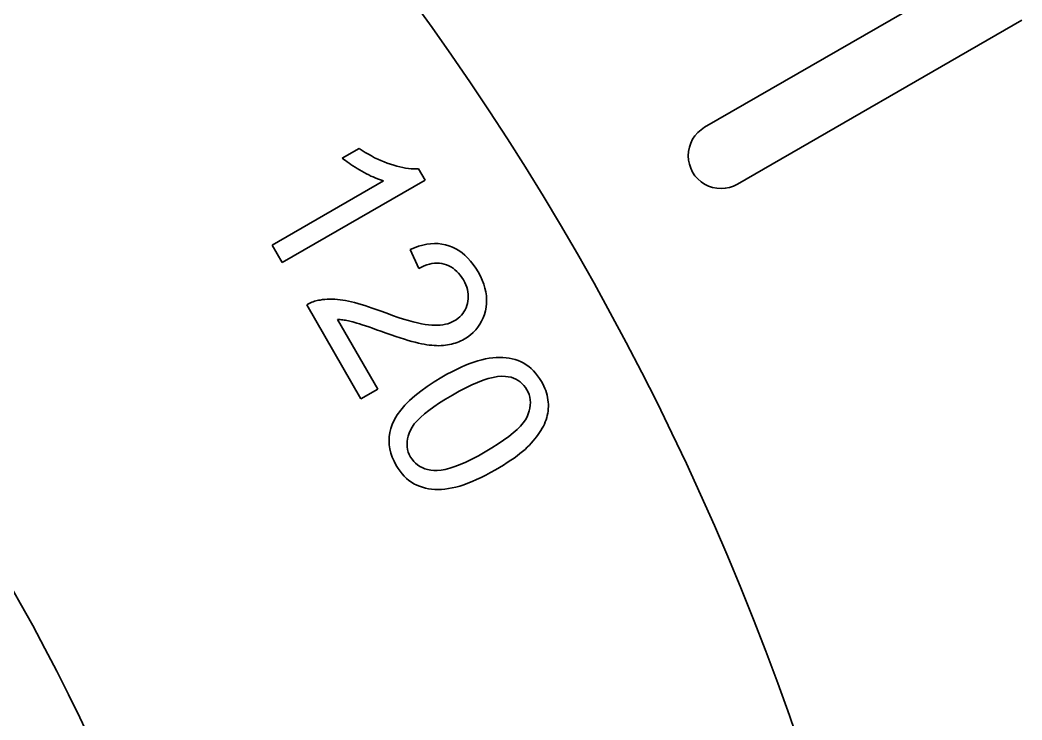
# Model space of a CAD drawing. Extents: x 0 to 297, y 0 to 210.
# Drawn here: x 251.29 to 266.54, y 112.55 to 123.22 of the extents above; entities that cross this region are included whole.
import ezdxf

# ---------------------------------------------------------------- set-up
doc = ezdxf.new("R2010")
doc.units = 0

msp = doc.modelspace()

# ---------------------------------------------------------------- linework, layer by layer
at = {"color": 7, "lineweight": 35, "ltscale": 0.125}
for p, q in [((266.039, 124.084), (261.708, 121.584)), ((262.208, 120.717), (266.539, 123.217))]:
    msp.add_line(p, q, dxfattribs=at)
at = {"color": 7, "lineweight": 35, "ltscale": 0.007418}
msp.add_line((256.19, 121.114), (256.447, 121.262), dxfattribs=at)
at = {"color": 7, "lineweight": 35, "ltscale": 0.001414}
msp.add_line((256.447, 121.262), (256.494, 121.231), dxfattribs=at)
at = {"color": 7, "lineweight": 35, "ltscale": 0.000777002}
msp.add_line((256.214, 121.094), (256.19, 121.114), dxfattribs=at)
at = {"color": 7, "lineweight": 35, "ltscale": 0.001396}
msp.add_line((256.494, 121.231), (256.541, 121.201), dxfattribs=at)
at = {"color": 7, "lineweight": 35, "ltscale": 0.00138}
msp.add_line((256.541, 121.201), (256.588, 121.172), dxfattribs=at)
at = {"color": 7, "lineweight": 35, "ltscale": 0.001364}
msp.add_line((256.588, 121.172), (256.636, 121.146), dxfattribs=at)
at = {"color": 7, "lineweight": 35, "ltscale": 0.00135}
for p, q in [((256.636, 121.146), (256.683, 121.12)), ((258.313, 118.629), (258.287, 118.582)), ((257.04, 116.387), (257.012, 116.433))]:
    msp.add_line(p, q, dxfattribs=at)
at = {"color": 7, "lineweight": 35, "ltscale": 0.001337}
msp.add_line((256.683, 121.12), (256.731, 121.097), dxfattribs=at)
at = {"color": 7, "lineweight": 35, "ltscale": 0.000803775}
msp.add_line((256.239, 121.075), (256.214, 121.094), dxfattribs=at)
at = {"color": 7, "lineweight": 35, "ltscale": 0.000830432}
msp.add_line((256.266, 121.055), (256.239, 121.075), dxfattribs=at)
at = {"color": 7, "lineweight": 35, "ltscale": 0.000857921}
msp.add_line((256.294, 121.035), (256.266, 121.055), dxfattribs=at)
at = {"color": 7, "lineweight": 35, "ltscale": 0.000885708}
msp.add_line((256.323, 121.015), (256.294, 121.035), dxfattribs=at)
at = {"color": 7, "lineweight": 35, "ltscale": 0.000913812}
msp.add_line((256.354, 120.995), (256.323, 121.015), dxfattribs=at)
at = {"color": 7, "lineweight": 35, "ltscale": 0.000942161}
msp.add_line((256.386, 120.975), (256.354, 120.995), dxfattribs=at)
at = {"color": 7, "lineweight": 35, "ltscale": 0.000971098}
msp.add_line((256.419, 120.954), (256.386, 120.975), dxfattribs=at)
at = {"color": 7, "lineweight": 35, "ltscale": 0.001325}
msp.add_line((256.731, 121.097), (256.78, 121.075), dxfattribs=at)
at = {"color": 7, "lineweight": 35, "ltscale": 0.001314}
for p, q in [((256.78, 121.075), (256.828, 121.055)), ((257.254, 117.016), (257.229, 116.969))]:
    msp.add_line(p, q, dxfattribs=at)
at = {"color": 7, "lineweight": 35, "ltscale": 0.001304}
for p, q in [((256.828, 121.055), (256.877, 121.036)), ((258.936, 116.645), (258.896, 116.612))]:
    msp.add_line(p, q, dxfattribs=at)
at = {"color": 7, "lineweight": 35, "ltscale": 0.001297}
msp.add_line((256.877, 121.036), (256.926, 121.019), dxfattribs=at)
at = {"color": 7, "lineweight": 35, "ltscale": 0.001269}
msp.add_line((256.926, 121.019), (256.974, 121.004), dxfattribs=at)
at = {"color": 7, "lineweight": 35, "ltscale": 0.001225}
for p, q in [((256.974, 121.004), (257.021, 120.991)), ((256.331, 118.925), (256.378, 118.913))]:
    msp.add_line(p, q, dxfattribs=at)
at = {"color": 7, "lineweight": 35, "ltscale": 0.001182}
msp.add_line((257.021, 120.991), (257.067, 120.979), dxfattribs=at)
at = {"color": 7, "lineweight": 35, "ltscale": 0.00114}
msp.add_line((257.067, 120.979), (257.112, 120.969), dxfattribs=at)
at = {"color": 7, "lineweight": 35, "ltscale": 0.001099}
msp.add_line((257.112, 120.969), (257.155, 120.962), dxfattribs=at)
at = {"color": 7, "lineweight": 35, "ltscale": 0.001059}
msp.add_line((257.155, 120.962), (257.197, 120.956), dxfattribs=at)
at = {"color": 7, "lineweight": 35, "ltscale": 0.001}
msp.add_line((256.453, 120.934), (256.419, 120.954), dxfattribs=at)
at = {"color": 7, "lineweight": 35, "ltscale": 0.001028}
msp.add_line((256.489, 120.913), (256.453, 120.934), dxfattribs=at)
at = {"color": 7, "lineweight": 35, "ltscale": 0.001029}
msp.add_line((256.525, 120.893), (256.489, 120.913), dxfattribs=at)
at = {"color": 7, "lineweight": 35, "ltscale": 0.000998598}
msp.add_line((256.56, 120.875), (256.525, 120.893), dxfattribs=at)
at = {"color": 7, "lineweight": 35, "ltscale": 0.000970643}
msp.add_line((256.595, 120.857), (256.56, 120.875), dxfattribs=at)
at = {"color": 7, "lineweight": 35, "ltscale": 0.000940926}
msp.add_line((256.628, 120.841), (256.595, 120.857), dxfattribs=at)
at = {"color": 7, "lineweight": 35, "ltscale": 0.0009129}
msp.add_line((256.662, 120.826), (256.628, 120.841), dxfattribs=at)
at = {"color": 7, "lineweight": 35, "ltscale": 0.000884782}
msp.add_line((256.694, 120.811), (256.662, 120.826), dxfattribs=at)
at = {"color": 7, "lineweight": 35, "ltscale": 0.000857769}
msp.add_line((256.726, 120.799), (256.694, 120.811), dxfattribs=at)
at = {"color": 7, "lineweight": 35, "ltscale": 0.001022}
for p, q in [((257.197, 120.956), (257.238, 120.951)), ((259.055, 117.39), (259.053, 117.43))]:
    msp.add_line(p, q, dxfattribs=at)
at = {"color": 7, "lineweight": 35, "ltscale": 0.000984331}
msp.add_line((257.238, 120.951), (257.277, 120.949), dxfattribs=at)
at = {"color": 7, "lineweight": 35, "ltscale": 0.000950689}
msp.add_line((257.277, 120.949), (257.315, 120.949), dxfattribs=at)
at = {"color": 7, "lineweight": 35, "ltscale": 0.000919242}
msp.add_line((257.315, 120.949), (257.352, 120.95), dxfattribs=at)
at = {"color": 7, "lineweight": 35, "ltscale": 0.004945}
msp.add_line((257.352, 120.95), (257.451, 120.779), dxfattribs=at)
at = {"color": 7, "lineweight": 35, "ltscale": 0.0489}
msp.add_line((255.123, 119.789), (256.817, 120.767), dxfattribs=at)
at = {"color": 7, "lineweight": 35, "ltscale": 0.062756}
msp.add_line((257.451, 120.779), (255.277, 119.524), dxfattribs=at)
at = {"color": 7, "lineweight": 35, "ltscale": 0.000830134}
msp.add_line((256.757, 120.787), (256.726, 120.799), dxfattribs=at)
at = {"color": 7, "lineweight": 35, "ltscale": 0.000803973}
msp.add_line((256.787, 120.777), (256.757, 120.787), dxfattribs=at)
at = {"color": 7, "lineweight": 35, "ltscale": 0.000778732}
msp.add_line((256.817, 120.767), (256.787, 120.777), dxfattribs=at)
at = {"color": 7, "lineweight": 35, "ltscale": 0.007674}
msp.add_line((255.277, 119.524), (255.123, 119.789), dxfattribs=at)
at = {"color": 7, "lineweight": 35, "ltscale": 0.001736}
msp.add_line((257.227, 119.72), (257.291, 119.747), dxfattribs=at)
at = {"color": 7, "lineweight": 35, "ltscale": 0.001665}
for p, q in [((257.291, 119.747), (257.353, 119.77)), ((256.708, 118.808), (256.77, 118.785))]:
    msp.add_line(p, q, dxfattribs=at)
at = {"color": 7, "lineweight": 35, "ltscale": 0.001602}
for p, q in [((257.353, 119.77), (257.415, 119.788)), ((256.93, 116.621), (256.915, 116.683))]:
    msp.add_line(p, q, dxfattribs=at)
at = {"color": 7, "lineweight": 35, "ltscale": 0.001546}
msp.add_line((257.415, 119.788), (257.476, 119.801), dxfattribs=at)
at = {"color": 7, "lineweight": 35, "ltscale": 0.001497}
msp.add_line((257.476, 119.801), (257.535, 119.809), dxfattribs=at)
at = {"color": 7, "lineweight": 35, "ltscale": 0.001459}
for p, q in [((257.535, 119.809), (257.593, 119.812)), ((257.921, 116.101), (257.864, 116.088))]:
    msp.add_line(p, q, dxfattribs=at)
at = {"color": 7, "lineweight": 35, "ltscale": 0.001428}
msp.add_line((257.593, 119.812), (257.65, 119.811), dxfattribs=at)
at = {"color": 7, "lineweight": 35, "ltscale": 0.001408}
msp.add_line((257.65, 119.811), (257.706, 119.805), dxfattribs=at)
at = {"color": 7, "lineweight": 35, "ltscale": 0.001399}
msp.add_line((257.706, 119.805), (257.761, 119.794), dxfattribs=at)
at = {"color": 7, "lineweight": 35, "ltscale": 0.0014}
msp.add_line((257.761, 119.794), (257.815, 119.778), dxfattribs=at)
at = {"color": 7, "lineweight": 35, "ltscale": 0.001403}
for p, q in [((257.815, 119.778), (257.867, 119.758)), ((257.864, 116.088), (257.808, 116.078))]:
    msp.add_line(p, q, dxfattribs=at)
at = {"color": 7, "lineweight": 35, "ltscale": 0.001406}
msp.add_line((257.867, 119.758), (257.918, 119.733), dxfattribs=at)
at = {"color": 7, "lineweight": 35, "ltscale": 0.007929}
msp.add_line((257.357, 119.431), (257.227, 119.72), dxfattribs=at)
at = {"color": 7, "lineweight": 35, "ltscale": 0.00142}
msp.add_line((257.918, 119.733), (257.967, 119.704), dxfattribs=at)
at = {"color": 7, "lineweight": 35, "ltscale": 0.001442}
for p, q in [((257.967, 119.704), (258.014, 119.671)), ((258.382, 118.842), (258.371, 118.786))]:
    msp.add_line(p, q, dxfattribs=at)
at = {"color": 7, "lineweight": 35, "ltscale": 0.001474}
for p, q in [((258.014, 119.671), (258.059, 119.633)), ((256.533, 118.868), (256.59, 118.85))]:
    msp.add_line(p, q, dxfattribs=at)
at = {"color": 7, "lineweight": 35, "ltscale": 0.001514}
msp.add_line((258.059, 119.633), (258.102, 119.591), dxfattribs=at)
at = {"color": 7, "lineweight": 35, "ltscale": 0.001563}
msp.add_line((258.102, 119.591), (258.144, 119.544), dxfattribs=at)
at = {"color": 7, "lineweight": 35, "ltscale": 0.001152}
msp.add_line((257.397, 119.452), (257.357, 119.431), dxfattribs=at)
at = {"color": 7, "lineweight": 35, "ltscale": 0.001105}
msp.add_line((257.438, 119.471), (257.397, 119.452), dxfattribs=at)
at = {"color": 7, "lineweight": 35, "ltscale": 0.001063}
for p, q in [((257.477, 119.486), (257.438, 119.471)), ((256.2, 118.951), (256.242, 118.944))]:
    msp.add_line(p, q, dxfattribs=at)
at = {"color": 7, "lineweight": 35, "ltscale": 0.001025}
msp.add_line((257.517, 119.497), (257.477, 119.486), dxfattribs=at)
at = {"color": 7, "lineweight": 35, "ltscale": 0.000994492}
msp.add_line((257.556, 119.506), (257.517, 119.497), dxfattribs=at)
at = {"color": 7, "lineweight": 35, "ltscale": 0.000968148}
msp.add_line((257.594, 119.511), (257.556, 119.506), dxfattribs=at)
at = {"color": 7, "lineweight": 35, "ltscale": 0.000950191}
msp.add_line((257.632, 119.513), (257.594, 119.511), dxfattribs=at)
at = {"color": 7, "lineweight": 35, "ltscale": 0.00093765}
msp.add_line((257.669, 119.511), (257.632, 119.513), dxfattribs=at)
at = {"color": 7, "lineweight": 35, "ltscale": 0.000933116}
msp.add_line((257.706, 119.506), (257.669, 119.511), dxfattribs=at)
at = {"color": 7, "lineweight": 35, "ltscale": 0.000936841}
msp.add_line((257.743, 119.498), (257.706, 119.506), dxfattribs=at)
at = {"color": 7, "lineweight": 35, "ltscale": 0.000933168}
msp.add_line((257.779, 119.487), (257.743, 119.498), dxfattribs=at)
at = {"color": 7, "lineweight": 35, "ltscale": 0.000925167}
msp.add_line((257.813, 119.473), (257.779, 119.487), dxfattribs=at)
at = {"color": 7, "lineweight": 35, "ltscale": 0.000922074}
msp.add_line((257.846, 119.456), (257.813, 119.473), dxfattribs=at)
at = {"color": 7, "lineweight": 35, "ltscale": 0.000926913}
msp.add_line((257.877, 119.436), (257.846, 119.456), dxfattribs=at)
at = {"color": 7, "lineweight": 35, "ltscale": 0.000938687}
msp.add_line((257.907, 119.414), (257.877, 119.436), dxfattribs=at)
at = {"color": 7, "lineweight": 35, "ltscale": 0.001617}
msp.add_line((258.144, 119.544), (258.184, 119.493), dxfattribs=at)
at = {"color": 7, "lineweight": 35, "ltscale": 0.001679}
msp.add_line((258.184, 119.493), (258.223, 119.438), dxfattribs=at)
at = {"color": 7, "lineweight": 35, "ltscale": 0.001747}
msp.add_line((258.223, 119.438), (258.259, 119.379), dxfattribs=at)
at = {"color": 7, "lineweight": 35, "ltscale": 0.000957098}
msp.add_line((257.936, 119.388), (257.907, 119.414), dxfattribs=at)
at = {"color": 7, "lineweight": 35, "ltscale": 0.000981563}
msp.add_line((257.963, 119.36), (257.936, 119.388), dxfattribs=at)
at = {"color": 7, "lineweight": 35, "ltscale": 0.001011}
msp.add_line((257.988, 119.329), (257.963, 119.36), dxfattribs=at)
at = {"color": 7, "lineweight": 35, "ltscale": 0.001046}
msp.add_line((258.013, 119.294), (257.988, 119.329), dxfattribs=at)
at = {"color": 7, "lineweight": 35, "ltscale": 0.001087}
msp.add_line((258.036, 119.257), (258.013, 119.294), dxfattribs=at)
at = {"color": 7, "lineweight": 35, "ltscale": 0.001762}
msp.add_line((258.259, 119.379), (258.293, 119.317), dxfattribs=at)
at = {"color": 7, "lineweight": 35, "ltscale": 0.001693}
msp.add_line((258.293, 119.317), (258.321, 119.255), dxfattribs=at)
at = {"color": 7, "lineweight": 35, "ltscale": 0.00103}
for p, q in [((258.055, 119.221), (258.036, 119.257)), ((258.76, 117.774), (258.719, 117.783))]:
    msp.add_line(p, q, dxfattribs=at)
at = {"color": 7, "lineweight": 35, "ltscale": 0.000993152}
msp.add_line((258.072, 119.185), (258.055, 119.221), dxfattribs=at)
at = {"color": 7, "lineweight": 35, "ltscale": 0.000962516}
msp.add_line((258.085, 119.149), (258.072, 119.185), dxfattribs=at)
at = {"color": 7, "lineweight": 35, "ltscale": 0.000936375}
msp.add_line((258.096, 119.113), (258.085, 119.149), dxfattribs=at)
at = {"color": 7, "lineweight": 35, "ltscale": 0.00163}
msp.add_line((258.321, 119.255), (258.345, 119.194), dxfattribs=at)
at = {"color": 7, "lineweight": 35, "ltscale": 0.001576}
msp.add_line((258.345, 119.194), (258.363, 119.134), dxfattribs=at)
at = {"color": 7, "lineweight": 35, "ltscale": 0.001529}
msp.add_line((258.363, 119.134), (258.377, 119.075), dxfattribs=at)
at = {"color": 7, "lineweight": 35, "ltscale": 0.000915214}
msp.add_line((258.103, 119.077), (258.096, 119.113), dxfattribs=at)
at = {"color": 7, "lineweight": 35, "ltscale": 0.000899204}
msp.add_line((258.108, 119.042), (258.103, 119.077), dxfattribs=at)
at = {"color": 7, "lineweight": 35, "ltscale": 0.000889279}
msp.add_line((258.11, 119.006), (258.108, 119.042), dxfattribs=at)
at = {"color": 7, "lineweight": 35, "ltscale": 0.000886325}
msp.add_line((258.109, 118.971), (258.11, 119.006), dxfattribs=at)
at = {"color": 7, "lineweight": 35, "ltscale": 0.001491}
msp.add_line((258.377, 119.075), (258.386, 119.016), dxfattribs=at)
at = {"color": 7, "lineweight": 35, "ltscale": 0.001463}
for p, q in [((258.386, 119.016), (258.389, 118.957)), ((257.288, 117.063), (257.254, 117.016))]:
    msp.add_line(p, q, dxfattribs=at)
at = {"color": 7, "lineweight": 35, "ltscale": 0.000552162}
msp.add_line((255.65, 118.877), (255.669, 118.888), dxfattribs=at)
at = {"color": 7, "lineweight": 35, "ltscale": 0.041311}
msp.add_line((256.476, 117.446), (255.65, 118.877), dxfattribs=at)
at = {"color": 7, "lineweight": 35, "ltscale": 0.000548068}
msp.add_line((255.669, 118.888), (255.689, 118.898), dxfattribs=at)
at = {"color": 7, "lineweight": 35, "ltscale": 0.000544388}
msp.add_line((255.689, 118.898), (255.708, 118.908), dxfattribs=at)
at = {"color": 7, "lineweight": 35, "ltscale": 0.000542603}
msp.add_line((255.708, 118.908), (255.728, 118.917), dxfattribs=at)
at = {"color": 7, "lineweight": 35, "ltscale": 0.00054056}
msp.add_line((255.728, 118.917), (255.748, 118.925), dxfattribs=at)
at = {"color": 7, "lineweight": 35, "ltscale": 0.000540602}
msp.add_line((255.748, 118.925), (255.768, 118.932), dxfattribs=at)
at = {"color": 7, "lineweight": 35, "ltscale": 0.000540226}
msp.add_line((255.768, 118.932), (255.789, 118.938), dxfattribs=at)
at = {"color": 7, "lineweight": 35, "ltscale": 0.000541559}
msp.add_line((255.789, 118.938), (255.81, 118.944), dxfattribs=at)
at = {"color": 7, "lineweight": 35, "ltscale": 0.000543353}
msp.add_line((255.81, 118.944), (255.831, 118.948), dxfattribs=at)
at = {"color": 7, "lineweight": 35, "ltscale": 0.00054602}
msp.add_line((255.831, 118.948), (255.853, 118.952), dxfattribs=at)
at = {"color": 7, "lineweight": 35, "ltscale": 0.000907168}
msp.add_line((255.853, 118.952), (255.889, 118.958), dxfattribs=at)
at = {"color": 7, "lineweight": 35, "ltscale": 0.000918824}
msp.add_line((255.889, 118.958), (255.925, 118.961), dxfattribs=at)
at = {"color": 7, "lineweight": 35, "ltscale": 0.000932557}
msp.add_line((255.925, 118.961), (255.962, 118.964), dxfattribs=at)
at = {"color": 7, "lineweight": 35, "ltscale": 0.000948044}
msp.add_line((255.962, 118.964), (256, 118.965), dxfattribs=at)
at = {"color": 7, "lineweight": 35, "ltscale": 0.00096437}
msp.add_line((256, 118.965), (256.039, 118.965), dxfattribs=at)
at = {"color": 7, "lineweight": 35, "ltscale": 0.000981911}
msp.add_line((256.039, 118.965), (256.078, 118.963), dxfattribs=at)
at = {"color": 7, "lineweight": 35, "ltscale": 0.000999792}
msp.add_line((256.078, 118.963), (256.118, 118.961), dxfattribs=at)
at = {"color": 7, "lineweight": 35, "ltscale": 0.00102}
msp.add_line((256.118, 118.961), (256.159, 118.956), dxfattribs=at)
at = {"color": 7, "lineweight": 35, "ltscale": 0.00104}
msp.add_line((256.159, 118.956), (256.2, 118.951), dxfattribs=at)
at = {"color": 7, "lineweight": 35, "ltscale": 0.001103}
msp.add_line((256.242, 118.944), (256.285, 118.935), dxfattribs=at)
at = {"color": 7, "lineweight": 35, "ltscale": 0.001164}
for p, q in [((256.285, 118.935), (256.331, 118.925)), ((258.825, 118.044), (258.869, 118.029)), ((258.992, 117.965), (259.03, 117.938))]:
    msp.add_line(p, q, dxfattribs=at)
at = {"color": 7, "lineweight": 35, "ltscale": 0.001287}
msp.add_line((256.378, 118.913), (256.428, 118.9), dxfattribs=at)
at = {"color": 7, "lineweight": 35, "ltscale": 0.001348}
msp.add_line((256.428, 118.9), (256.48, 118.885), dxfattribs=at)
at = {"color": 7, "lineweight": 35, "ltscale": 0.001411}
msp.add_line((256.48, 118.885), (256.533, 118.868), dxfattribs=at)
at = {"color": 7, "lineweight": 35, "ltscale": 0.001538}
msp.add_line((256.59, 118.85), (256.648, 118.83), dxfattribs=at)
at = {"color": 7, "lineweight": 35, "ltscale": 0.0016}
for p, q in [((256.648, 118.83), (256.708, 118.808)), ((258.04, 116.137), (257.979, 116.118))]:
    msp.add_line(p, q, dxfattribs=at)
at = {"color": 7, "lineweight": 35, "ltscale": 0.000852289}
msp.add_line((258.061, 118.802), (258.075, 118.833), dxfattribs=at)
at = {"color": 7, "lineweight": 35, "ltscale": 0.000869386}
msp.add_line((258.075, 118.833), (258.087, 118.866), dxfattribs=at)
at = {"color": 7, "lineweight": 35, "ltscale": 0.000891489}
msp.add_line((258.087, 118.866), (258.097, 118.9), dxfattribs=at)
at = {"color": 7, "lineweight": 35, "ltscale": 0.000897754}
msp.add_line((258.097, 118.9), (258.104, 118.935), dxfattribs=at)
at = {"color": 7, "lineweight": 35, "ltscale": 0.000889447}
msp.add_line((258.104, 118.935), (258.109, 118.971), dxfattribs=at)
at = {"color": 7, "lineweight": 35, "ltscale": 0.001438}
msp.add_line((258.388, 118.899), (258.382, 118.842), dxfattribs=at)
at = {"color": 7, "lineweight": 35, "ltscale": 0.001446}
msp.add_line((258.389, 118.957), (258.388, 118.899), dxfattribs=at)
at = {"color": 7, "lineweight": 35, "ltscale": 0.002562}
msp.add_line((256.77, 118.785), (256.867, 118.749), dxfattribs=at)
at = {"color": 7, "lineweight": 35, "ltscale": 0.002417}
for p, q in [((256.867, 118.749), (256.958, 118.717)), ((258.252, 117.697), (258.163, 117.659))]:
    msp.add_line(p, q, dxfattribs=at)
at = {"color": 7, "lineweight": 35, "ltscale": 0.00227}
msp.add_line((256.958, 118.717), (257.044, 118.688), dxfattribs=at)
at = {"color": 7, "lineweight": 35, "ltscale": 0.002126}
msp.add_line((257.044, 118.688), (257.125, 118.662), dxfattribs=at)
at = {"color": 7, "lineweight": 35, "ltscale": 0.000874779}
msp.add_line((257.926, 118.652), (257.954, 118.673), dxfattribs=at)
at = {"color": 7, "lineweight": 35, "ltscale": 0.00085717}
msp.add_line((257.954, 118.673), (257.98, 118.696), dxfattribs=at)
at = {"color": 7, "lineweight": 35, "ltscale": 0.000843269}
msp.add_line((257.98, 118.696), (258.004, 118.72), dxfattribs=at)
at = {"color": 7, "lineweight": 35, "ltscale": 0.00083751}
msp.add_line((258.004, 118.72), (258.025, 118.746), dxfattribs=at)
at = {"color": 7, "lineweight": 35, "ltscale": 0.000836085}
msp.add_line((258.025, 118.746), (258.044, 118.773), dxfattribs=at)
at = {"color": 7, "lineweight": 35, "ltscale": 0.000841317}
msp.add_line((258.044, 118.773), (258.061, 118.802), dxfattribs=at)
at = {"color": 7, "lineweight": 35, "ltscale": 0.001366}
msp.add_line((258.336, 118.678), (258.313, 118.629), dxfattribs=at)
at = {"color": 7, "lineweight": 35, "ltscale": 0.001392}
msp.add_line((258.356, 118.731), (258.336, 118.678), dxfattribs=at)
at = {"color": 7, "lineweight": 35, "ltscale": 0.001427}
msp.add_line((258.371, 118.786), (258.356, 118.731), dxfattribs=at)
at = {"color": 7, "lineweight": 35, "ltscale": 0.030652}
msp.add_line((256.119, 118.655), (256.732, 117.593), dxfattribs=at)
at = {"color": 7, "lineweight": 35, "ltscale": 0.000493199}
msp.add_line((256.139, 118.654), (256.119, 118.655), dxfattribs=at)
at = {"color": 7, "lineweight": 35, "ltscale": 0.000499918}
msp.add_line((256.159, 118.653), (256.139, 118.654), dxfattribs=at)
at = {"color": 7, "lineweight": 35, "ltscale": 0.000508358}
msp.add_line((256.179, 118.651), (256.159, 118.653), dxfattribs=at)
at = {"color": 7, "lineweight": 35, "ltscale": 0.000514891}
msp.add_line((256.199, 118.649), (256.179, 118.651), dxfattribs=at)
at = {"color": 7, "lineweight": 35, "ltscale": 0.000523101}
msp.add_line((256.22, 118.646), (256.199, 118.649), dxfattribs=at)
at = {"color": 7, "lineweight": 35, "ltscale": 0.000530696}
msp.add_line((256.241, 118.643), (256.22, 118.646), dxfattribs=at)
at = {"color": 7, "lineweight": 35, "ltscale": 0.000539496}
msp.add_line((256.262, 118.64), (256.241, 118.643), dxfattribs=at)
at = {"color": 7, "lineweight": 35, "ltscale": 0.000547609}
msp.add_line((256.284, 118.636), (256.262, 118.64), dxfattribs=at)
at = {"color": 7, "lineweight": 35, "ltscale": 0.000556827}
msp.add_line((256.306, 118.631), (256.284, 118.636), dxfattribs=at)
at = {"color": 7, "lineweight": 35, "ltscale": 0.000565915}
msp.add_line((256.328, 118.626), (256.306, 118.631), dxfattribs=at)
at = {"color": 7, "lineweight": 35, "ltscale": 0.000630357}
msp.add_line((256.352, 118.62), (256.328, 118.626), dxfattribs=at)
at = {"color": 7, "lineweight": 35, "ltscale": 0.000753919}
msp.add_line((256.381, 118.611), (256.352, 118.62), dxfattribs=at)
at = {"color": 7, "lineweight": 35, "ltscale": 0.000877411}
msp.add_line((256.415, 118.601), (256.381, 118.611), dxfattribs=at)
at = {"color": 7, "lineweight": 35, "ltscale": 0.000999775}
msp.add_line((256.453, 118.589), (256.415, 118.601), dxfattribs=at)
at = {"color": 7, "lineweight": 35, "ltscale": 0.001124}
msp.add_line((256.496, 118.575), (256.453, 118.589), dxfattribs=at)
at = {"color": 7, "lineweight": 35, "ltscale": 0.001247}
msp.add_line((256.543, 118.559), (256.496, 118.575), dxfattribs=at)
at = {"color": 7, "lineweight": 35, "ltscale": 0.00137}
msp.add_line((256.595, 118.541), (256.543, 118.559), dxfattribs=at)
at = {"color": 7, "lineweight": 35, "ltscale": 0.001494}
msp.add_line((256.651, 118.521), (256.595, 118.541), dxfattribs=at)
at = {"color": 7, "lineweight": 35, "ltscale": 0.001618}
msp.add_line((256.712, 118.5), (256.651, 118.521), dxfattribs=at)
at = {"color": 7, "lineweight": 35, "ltscale": 0.001983}
msp.add_line((257.125, 118.662), (257.201, 118.639), dxfattribs=at)
at = {"color": 7, "lineweight": 35, "ltscale": 0.001838}
msp.add_line((257.201, 118.639), (257.271, 118.619), dxfattribs=at)
at = {"color": 7, "lineweight": 35, "ltscale": 0.001697}
msp.add_line((257.271, 118.619), (257.337, 118.603), dxfattribs=at)
at = {"color": 7, "lineweight": 35, "ltscale": 0.001555}
msp.add_line((257.337, 118.603), (257.398, 118.59), dxfattribs=at)
at = {"color": 7, "lineweight": 35, "ltscale": 0.001416}
msp.add_line((257.398, 118.59), (257.454, 118.58), dxfattribs=at)
at = {"color": 7, "lineweight": 35, "ltscale": 0.001278}
msp.add_line((257.454, 118.58), (257.504, 118.573), dxfattribs=at)
at = {"color": 7, "lineweight": 35, "ltscale": 0.001186}
msp.add_line((257.504, 118.573), (257.552, 118.569), dxfattribs=at)
at = {"color": 7, "lineweight": 35, "ltscale": 0.001137}
msp.add_line((257.552, 118.569), (257.597, 118.567), dxfattribs=at)
at = {"color": 7, "lineweight": 35, "ltscale": 0.001092}
for p, q in [((257.597, 118.567), (257.641, 118.567)), ((259.069, 116.773), (259.039, 116.741))]:
    msp.add_line(p, q, dxfattribs=at)
at = {"color": 7, "lineweight": 35, "ltscale": 0.001047}
msp.add_line((257.641, 118.567), (257.683, 118.57), dxfattribs=at)
at = {"color": 7, "lineweight": 35, "ltscale": 0.001009}
msp.add_line((257.683, 118.57), (257.723, 118.575), dxfattribs=at)
at = {"color": 7, "lineweight": 35, "ltscale": 0.000972666}
msp.add_line((257.723, 118.575), (257.761, 118.582), dxfattribs=at)
at = {"color": 7, "lineweight": 35, "ltscale": 0.000941248}
msp.add_line((257.761, 118.582), (257.797, 118.591), dxfattribs=at)
at = {"color": 7, "lineweight": 35, "ltscale": 0.000914153}
msp.add_line((257.797, 118.591), (257.832, 118.603), dxfattribs=at)
at = {"color": 7, "lineweight": 35, "ltscale": 0.00089227}
msp.add_line((257.832, 118.603), (257.865, 118.617), dxfattribs=at)
at = {"color": 7, "lineweight": 35, "ltscale": 0.000875923}
msp.add_line((257.865, 118.617), (257.896, 118.633), dxfattribs=at)
at = {"color": 7, "lineweight": 35, "ltscale": 0.000898059}
msp.add_line((257.896, 118.633), (257.926, 118.652), dxfattribs=at)
at = {"color": 7, "lineweight": 35, "ltscale": 0.001346}
msp.add_line((258.256, 118.538), (258.222, 118.496), dxfattribs=at)
at = {"color": 7, "lineweight": 35, "ltscale": 0.001342}
for p, q in [((258.287, 118.582), (258.256, 118.538)), ((257.303, 118.308), (257.251, 118.321)), ((259.194, 117.756), (259.223, 117.71))]:
    msp.add_line(p, q, dxfattribs=at)
at = {"color": 7, "lineweight": 35, "ltscale": 0.001742}
msp.add_line((256.777, 118.476), (256.712, 118.5), dxfattribs=at)
at = {"color": 7, "lineweight": 35, "ltscale": 0.002111}
msp.add_line((256.857, 118.448), (256.777, 118.476), dxfattribs=at)
at = {"color": 7, "lineweight": 35, "ltscale": 0.002001}
msp.add_line((256.933, 118.422), (256.857, 118.448), dxfattribs=at)
at = {"color": 7, "lineweight": 35, "ltscale": 0.00189}
msp.add_line((257.004, 118.397), (256.933, 118.422), dxfattribs=at)
at = {"color": 7, "lineweight": 35, "ltscale": 0.00178}
msp.add_line((257.072, 118.375), (257.004, 118.397), dxfattribs=at)
at = {"color": 7, "lineweight": 35, "ltscale": 0.001671}
msp.add_line((257.136, 118.355), (257.072, 118.375), dxfattribs=at)
at = {"color": 7, "lineweight": 35, "ltscale": 0.001452}
msp.add_line((258.097, 118.388), (258.048, 118.357), dxfattribs=at)
at = {"color": 7, "lineweight": 35, "ltscale": 0.001413}
msp.add_line((258.142, 118.421), (258.097, 118.388), dxfattribs=at)
at = {"color": 7, "lineweight": 35, "ltscale": 0.001381}
msp.add_line((258.184, 118.457), (258.142, 118.421), dxfattribs=at)
at = {"color": 7, "lineweight": 35, "ltscale": 0.001358}
msp.add_line((258.222, 118.496), (258.184, 118.457), dxfattribs=at)
at = {"color": 7, "lineweight": 35, "ltscale": 0.001561}
msp.add_line((257.196, 118.337), (257.136, 118.355), dxfattribs=at)
at = {"color": 7, "lineweight": 35, "ltscale": 0.001451}
for p, q in [((257.251, 118.321), (257.196, 118.337)), ((258.677, 117.789), (258.619, 117.79))]:
    msp.add_line(p, q, dxfattribs=at)
at = {"color": 7, "lineweight": 35, "ltscale": 0.001233}
for p, q in [((257.351, 118.296), (257.303, 118.308)), ((258.974, 116.677), (258.936, 116.645))]:
    msp.add_line(p, q, dxfattribs=at)
at = {"color": 7, "lineweight": 35, "ltscale": 0.001126}
msp.add_line((257.395, 118.286), (257.351, 118.296), dxfattribs=at)
at = {"color": 7, "lineweight": 35, "ltscale": 0.001056}
msp.add_line((257.437, 118.278), (257.395, 118.286), dxfattribs=at)
at = {"color": 7, "lineweight": 35, "ltscale": 0.001024}
msp.add_line((257.477, 118.271), (257.437, 118.278), dxfattribs=at)
at = {"color": 7, "lineweight": 35, "ltscale": 0.000992189}
msp.add_line((257.516, 118.266), (257.477, 118.271), dxfattribs=at)
at = {"color": 7, "lineweight": 35, "ltscale": 0.000961869}
msp.add_line((257.555, 118.262), (257.516, 118.266), dxfattribs=at)
at = {"color": 7, "lineweight": 35, "ltscale": 0.000932356}
msp.add_line((257.592, 118.259), (257.555, 118.262), dxfattribs=at)
at = {"color": 7, "lineweight": 35, "ltscale": 0.000902842}
msp.add_line((257.628, 118.257), (257.592, 118.259), dxfattribs=at)
at = {"color": 7, "lineweight": 35, "ltscale": 0.000875948}
msp.add_line((257.663, 118.256), (257.628, 118.257), dxfattribs=at)
at = {"color": 7, "lineweight": 35, "ltscale": 0.00084859}
msp.add_line((257.697, 118.257), (257.663, 118.256), dxfattribs=at)
at = {"color": 7, "lineweight": 35, "ltscale": 0.000822419}
msp.add_line((257.73, 118.259), (257.697, 118.257), dxfattribs=at)
at = {"color": 7, "lineweight": 35, "ltscale": 0.000799086}
msp.add_line((257.761, 118.262), (257.73, 118.259), dxfattribs=at)
at = {"color": 7, "lineweight": 35, "ltscale": 0.000782273}
msp.add_line((257.792, 118.267), (257.761, 118.262), dxfattribs=at)
at = {"color": 7, "lineweight": 35, "ltscale": 0.000773869}
msp.add_line((257.823, 118.272), (257.792, 118.267), dxfattribs=at)
at = {"color": 7, "lineweight": 35, "ltscale": 0.000766618}
msp.add_line((257.853, 118.279), (257.823, 118.272), dxfattribs=at)
at = {"color": 7, "lineweight": 35, "ltscale": 0.000760575}
msp.add_line((257.882, 118.287), (257.853, 118.279), dxfattribs=at)
at = {"color": 7, "lineweight": 35, "ltscale": 0.000755172}
msp.add_line((257.911, 118.296), (257.882, 118.287), dxfattribs=at)
at = {"color": 7, "lineweight": 35, "ltscale": 0.00075146}
msp.add_line((257.939, 118.306), (257.911, 118.296), dxfattribs=at)
at = {"color": 7, "lineweight": 35, "ltscale": 0.000749103}
msp.add_line((257.967, 118.317), (257.939, 118.306), dxfattribs=at)
at = {"color": 7, "lineweight": 35, "ltscale": 0.000748236}
msp.add_line((257.995, 118.329), (257.967, 118.317), dxfattribs=at)
at = {"color": 7, "lineweight": 35, "ltscale": 0.000747308}
msp.add_line((258.021, 118.342), (257.995, 118.329), dxfattribs=at)
at = {"color": 7, "lineweight": 35, "ltscale": 0.000749672}
msp.add_line((258.048, 118.357), (258.021, 118.342), dxfattribs=at)
at = {"color": 7, "lineweight": 35, "ltscale": 0.001405}
msp.add_line((258.372, 118.055), (258.428, 118.065), dxfattribs=at)
at = {"color": 7, "lineweight": 35, "ltscale": 0.001363}
msp.add_line((258.428, 118.065), (258.482, 118.072), dxfattribs=at)
at = {"color": 7, "lineweight": 35, "ltscale": 0.001324}
for p, q in [((258.482, 118.072), (258.535, 118.076)), ((257.754, 116.071), (257.702, 116.067))]:
    msp.add_line(p, q, dxfattribs=at)
at = {"color": 7, "lineweight": 35, "ltscale": 0.001289}
for p, q in [((258.535, 118.076), (258.586, 118.078)), ((257.702, 116.067), (257.65, 116.065))]:
    msp.add_line(p, q, dxfattribs=at)
at = {"color": 7, "lineweight": 35, "ltscale": 0.001258}
for p, q in [((258.586, 118.078), (258.636, 118.076)), ((257.65, 116.065), (257.6, 116.066))]:
    msp.add_line(p, q, dxfattribs=at)
at = {"color": 7, "lineweight": 35, "ltscale": 0.00123}
msp.add_line((258.636, 118.076), (258.686, 118.072), dxfattribs=at)
at = {"color": 7, "lineweight": 35, "ltscale": 0.001207}
msp.add_line((258.686, 118.072), (258.733, 118.066), dxfattribs=at)
at = {"color": 7, "lineweight": 35, "ltscale": 0.001187}
msp.add_line((258.733, 118.066), (258.78, 118.056), dxfattribs=at)
at = {"color": 7, "lineweight": 35, "ltscale": 0.001921}
msp.add_line((257.93, 117.895), (257.999, 117.928), dxfattribs=at)
at = {"color": 7, "lineweight": 35, "ltscale": 0.001839}
msp.add_line((257.999, 117.928), (258.067, 117.957), dxfattribs=at)
at = {"color": 7, "lineweight": 35, "ltscale": 0.001758}
msp.add_line((258.067, 117.957), (258.132, 117.984), dxfattribs=at)
at = {"color": 7, "lineweight": 35, "ltscale": 0.001681}
msp.add_line((258.132, 117.984), (258.195, 118.006), dxfattribs=at)
at = {"color": 7, "lineweight": 35, "ltscale": 0.001605}
msp.add_line((258.195, 118.006), (258.256, 118.026), dxfattribs=at)
at = {"color": 7, "lineweight": 35, "ltscale": 0.001532}
msp.add_line((258.256, 118.026), (258.315, 118.042), dxfattribs=at)
at = {"color": 7, "lineweight": 35, "ltscale": 0.00146}
msp.add_line((258.315, 118.042), (258.372, 118.055), dxfattribs=at)
at = {"color": 7, "lineweight": 35, "ltscale": 0.001173}
msp.add_line((258.78, 118.056), (258.825, 118.044), dxfattribs=at)
at = {"color": 7, "lineweight": 35, "ltscale": 0.001156}
msp.add_line((258.869, 118.029), (258.912, 118.011), dxfattribs=at)
at = {"color": 7, "lineweight": 35, "ltscale": 0.001153}
msp.add_line((258.912, 118.011), (258.953, 117.989), dxfattribs=at)
at = {"color": 7, "lineweight": 35, "ltscale": 0.001154}
msp.add_line((258.953, 117.989), (258.992, 117.965), dxfattribs=at)
at = {"color": 7, "lineweight": 35, "ltscale": 0.00118}
msp.add_line((259.03, 117.938), (259.066, 117.908), dxfattribs=at)
at = {"color": 7, "lineweight": 35, "ltscale": 0.001202}
msp.add_line((259.066, 117.908), (259.1, 117.874), dxfattribs=at)
at = {"color": 7, "lineweight": 35, "ltscale": 0.003424}
msp.add_line((257.591, 117.706), (257.709, 117.777), dxfattribs=at)
at = {"color": 7, "lineweight": 35, "ltscale": 0.002174}
msp.add_line((257.709, 117.777), (257.785, 117.82), dxfattribs=at)
at = {"color": 7, "lineweight": 35, "ltscale": 0.002089}
msp.add_line((257.785, 117.82), (257.858, 117.859), dxfattribs=at)
at = {"color": 7, "lineweight": 35, "ltscale": 0.002004}
msp.add_line((257.858, 117.859), (257.93, 117.895), dxfattribs=at)
at = {"color": 7, "lineweight": 35, "ltscale": 0.00206}
msp.add_line((258.414, 117.754), (258.336, 117.729), dxfattribs=at)
at = {"color": 7, "lineweight": 35, "ltscale": 0.001891}
msp.add_line((258.487, 117.773), (258.414, 117.754), dxfattribs=at)
at = {"color": 7, "lineweight": 35, "ltscale": 0.001732}
msp.add_line((258.556, 117.785), (258.487, 117.773), dxfattribs=at)
at = {"color": 7, "lineweight": 35, "ltscale": 0.001584}
msp.add_line((258.619, 117.79), (258.556, 117.785), dxfattribs=at)
at = {"color": 7, "lineweight": 35, "ltscale": 0.001072}
msp.add_line((258.719, 117.783), (258.677, 117.789), dxfattribs=at)
at = {"color": 7, "lineweight": 35, "ltscale": 0.000996867}
msp.add_line((258.798, 117.762), (258.76, 117.774), dxfattribs=at)
at = {"color": 7, "lineweight": 35, "ltscale": 0.000973489}
msp.add_line((258.833, 117.747), (258.798, 117.762), dxfattribs=at)
at = {"color": 7, "lineweight": 35, "ltscale": 0.001229}
msp.add_line((259.1, 117.874), (259.133, 117.838), dxfattribs=at)
at = {"color": 7, "lineweight": 35, "ltscale": 0.001261}
msp.add_line((259.133, 117.838), (259.165, 117.798), dxfattribs=at)
at = {"color": 7, "lineweight": 35, "ltscale": 0.001299}
msp.add_line((259.165, 117.798), (259.194, 117.756), dxfattribs=at)
at = {"color": 7, "lineweight": 35, "ltscale": 0.003047}
msp.add_line((257.385, 117.564), (257.483, 117.636), dxfattribs=at)
at = {"color": 7, "lineweight": 35, "ltscale": 0.003233}
msp.add_line((257.483, 117.636), (257.591, 117.706), dxfattribs=at)
at = {"color": 7, "lineweight": 35, "ltscale": 0.002791}
msp.add_line((258.07, 117.614), (257.971, 117.562), dxfattribs=at)
at = {"color": 7, "lineweight": 35, "ltscale": 0.002601}
msp.add_line((258.163, 117.659), (258.07, 117.614), dxfattribs=at)
at = {"color": 7, "lineweight": 35, "ltscale": 0.002236}
msp.add_line((258.336, 117.729), (258.252, 117.697), dxfattribs=at)
at = {"color": 7, "lineweight": 35, "ltscale": 0.000959045}
msp.add_line((258.867, 117.728), (258.833, 117.747), dxfattribs=at)
at = {"color": 7, "lineweight": 35, "ltscale": 0.000954162}
msp.add_line((258.898, 117.706), (258.867, 117.728), dxfattribs=at)
at = {"color": 7, "lineweight": 35, "ltscale": 0.000960649}
msp.add_line((258.927, 117.681), (258.898, 117.706), dxfattribs=at)
at = {"color": 7, "lineweight": 35, "ltscale": 0.000976648}
msp.add_line((258.954, 117.652), (258.927, 117.681), dxfattribs=at)
at = {"color": 7, "lineweight": 35, "ltscale": 0.001002}
msp.add_line((258.978, 117.621), (258.954, 117.652), dxfattribs=at)
at = {"color": 7, "lineweight": 35, "ltscale": 0.001037}
msp.add_line((259.001, 117.586), (258.978, 117.621), dxfattribs=at)
at = {"color": 7, "lineweight": 35, "ltscale": 0.000993692}
msp.add_line((259.223, 117.71), (259.242, 117.675), dxfattribs=at)
at = {"color": 7, "lineweight": 35, "ltscale": 0.000971563}
msp.add_line((259.242, 117.675), (259.259, 117.64), dxfattribs=at)
at = {"color": 7, "lineweight": 35, "ltscale": 0.000949081}
msp.add_line((259.259, 117.64), (259.274, 117.605), dxfattribs=at)
at = {"color": 7, "lineweight": 35, "ltscale": 0.000930979}
msp.add_line((259.274, 117.605), (259.288, 117.571), dxfattribs=at)
at = {"color": 7, "lineweight": 35, "ltscale": 0.007375}
msp.add_line((256.732, 117.593), (256.476, 117.446), dxfattribs=at)
at = {"color": 7, "lineweight": 35, "ltscale": 0.002697}
msp.add_line((257.215, 117.42), (257.295, 117.492), dxfattribs=at)
at = {"color": 7, "lineweight": 35, "ltscale": 0.002868}
msp.add_line((257.295, 117.492), (257.385, 117.564), dxfattribs=at)
at = {"color": 7, "lineweight": 35, "ltscale": 0.002975}
msp.add_line((257.867, 117.504), (257.764, 117.443), dxfattribs=at)
at = {"color": 7, "lineweight": 35, "ltscale": 0.002982}
msp.add_line((257.971, 117.562), (257.867, 117.504), dxfattribs=at)
at = {"color": 7, "lineweight": 35, "ltscale": 0.001058}
msp.add_line((259.02, 117.548), (259.001, 117.586), dxfattribs=at)
at = {"color": 7, "lineweight": 35, "ltscale": 0.001033}
msp.add_line((259.035, 117.51), (259.02, 117.548), dxfattribs=at)
at = {"color": 7, "lineweight": 35, "ltscale": 0.001018}
for p, q in [((259.046, 117.47), (259.035, 117.51)), ((259.149, 116.869), (259.124, 116.837)), ((257.196, 116.635), (257.211, 116.597)), ((257.253, 116.525), (257.278, 116.493))]:
    msp.add_line(p, q, dxfattribs=at)
at = {"color": 7, "lineweight": 35, "ltscale": 0.001015}
for p, q in [((259.053, 117.43), (259.046, 117.47)), ((257.177, 116.754), (257.179, 116.713))]:
    msp.add_line(p, q, dxfattribs=at)
at = {"color": 7, "lineweight": 35, "ltscale": 0.000913542}
msp.add_line((259.288, 117.571), (259.299, 117.536), dxfattribs=at)
at = {"color": 7, "lineweight": 35, "ltscale": 0.000897401}
msp.add_line((259.299, 117.536), (259.309, 117.502), dxfattribs=at)
at = {"color": 7, "lineweight": 35, "ltscale": 0.000885643}
msp.add_line((259.309, 117.502), (259.317, 117.467), dxfattribs=at)
at = {"color": 7, "lineweight": 35, "ltscale": 0.00087517}
msp.add_line((259.317, 117.467), (259.323, 117.432), dxfattribs=at)
at = {"color": 7, "lineweight": 35, "ltscale": 0.002387}
msp.add_line((257.082, 117.275), (257.144, 117.348), dxfattribs=at)
at = {"color": 7, "lineweight": 35, "ltscale": 0.002535}
msp.add_line((257.144, 117.348), (257.215, 117.42), dxfattribs=at)
at = {"color": 7, "lineweight": 35, "ltscale": 0.002371}
msp.add_line((257.585, 117.326), (257.509, 117.271), dxfattribs=at)
at = {"color": 7, "lineweight": 35, "ltscale": 0.00257}
msp.add_line((257.67, 117.384), (257.585, 117.326), dxfattribs=at)
at = {"color": 7, "lineweight": 35, "ltscale": 0.002772}
msp.add_line((257.764, 117.443), (257.67, 117.384), dxfattribs=at)
at = {"color": 7, "lineweight": 35, "ltscale": 0.001111}
msp.add_line((259.038, 117.262), (259.048, 117.306), dxfattribs=at)
at = {"color": 7, "lineweight": 35, "ltscale": 0.001071}
for p, q in [((259.048, 117.306), (259.054, 117.348)), ((257.409, 116.398), (257.449, 116.382))]:
    msp.add_line(p, q, dxfattribs=at)
at = {"color": 7, "lineweight": 35, "ltscale": 0.001042}
for p, q in [((259.054, 117.348), (259.055, 117.39)), ((259.124, 116.837), (259.097, 116.805)), ((257.211, 116.597), (257.23, 116.56)), ((257.23, 116.56), (257.253, 116.525))]:
    msp.add_line(p, q, dxfattribs=at)
at = {"color": 7, "lineweight": 35, "ltscale": 0.00086724}
msp.add_line((259.323, 117.432), (259.327, 117.398), dxfattribs=at)
at = {"color": 7, "lineweight": 35, "ltscale": 0.000862014}
msp.add_line((259.327, 117.398), (259.329, 117.364), dxfattribs=at)
at = {"color": 7, "lineweight": 35, "ltscale": 0.000853438}
msp.add_line((259.329, 117.329), (259.328, 117.295), dxfattribs=at)
at = {"color": 7, "lineweight": 35, "ltscale": 0.000856809}
msp.add_line((259.329, 117.364), (259.329, 117.329), dxfattribs=at)
at = {"color": 7, "lineweight": 35, "ltscale": 0.002132}
msp.add_line((256.986, 117.129), (257.029, 117.202), dxfattribs=at)
at = {"color": 7, "lineweight": 35, "ltscale": 0.002251}
msp.add_line((257.029, 117.202), (257.082, 117.275), dxfattribs=at)
at = {"color": 7, "lineweight": 35, "ltscale": 0.001801}
for p, q in [((257.381, 117.164), (257.33, 117.113)), ((257.76, 116.37), (257.83, 116.389))]:
    msp.add_line(p, q, dxfattribs=at)
at = {"color": 7, "lineweight": 35, "ltscale": 0.001985}
msp.add_line((257.441, 117.216), (257.381, 117.164), dxfattribs=at)
at = {"color": 7, "lineweight": 35, "ltscale": 0.002176}
msp.add_line((257.509, 117.271), (257.441, 117.216), dxfattribs=at)
at = {"color": 7, "lineweight": 35, "ltscale": 0.001311}
msp.add_line((258.979, 117.127), (259.004, 117.173), dxfattribs=at)
at = {"color": 7, "lineweight": 35, "ltscale": 0.001215}
msp.add_line((259.004, 117.173), (259.023, 117.218), dxfattribs=at)
at = {"color": 7, "lineweight": 35, "ltscale": 0.001158}
msp.add_line((259.023, 117.218), (259.038, 117.262), dxfattribs=at)
at = {"color": 7, "lineweight": 35, "ltscale": 0.000867071}
msp.add_line((259.304, 117.161), (259.294, 117.128), dxfattribs=at)
at = {"color": 7, "lineweight": 35, "ltscale": 0.000859532}
msp.add_line((259.312, 117.194), (259.304, 117.161), dxfattribs=at)
at = {"color": 7, "lineweight": 35, "ltscale": 0.000853841}
msp.add_line((259.319, 117.228), (259.312, 117.194), dxfattribs=at)
at = {"color": 7, "lineweight": 35, "ltscale": 0.000852018}
msp.add_line((259.324, 117.261), (259.319, 117.228), dxfattribs=at)
at = {"color": 7, "lineweight": 35, "ltscale": 0.000851168}
msp.add_line((259.328, 117.295), (259.324, 117.261), dxfattribs=at)
at = {"color": 7, "lineweight": 35, "ltscale": 0.001591}
msp.add_line((256.916, 116.931), (256.931, 116.993), dxfattribs=at)
at = {"color": 7, "lineweight": 35, "ltscale": 0.001631}
msp.add_line((256.931, 116.993), (256.952, 117.055), dxfattribs=at)
at = {"color": 7, "lineweight": 35, "ltscale": 0.002032}
msp.add_line((256.952, 117.055), (256.986, 117.129), dxfattribs=at)
at = {"color": 7, "lineweight": 35, "ltscale": 0.001626}
msp.add_line((257.33, 117.113), (257.288, 117.063), dxfattribs=at)
at = {"color": 7, "lineweight": 35, "ltscale": 0.001802}
msp.add_line((258.853, 116.979), (258.904, 117.03), dxfattribs=at)
at = {"color": 7, "lineweight": 35, "ltscale": 0.001624}
msp.add_line((258.904, 117.03), (258.946, 117.08), dxfattribs=at)
at = {"color": 7, "lineweight": 35, "ltscale": 0.001461}
msp.add_line((258.946, 117.08), (258.979, 117.127), dxfattribs=at)
at = {"color": 7, "lineweight": 35, "ltscale": 0.000934698}
msp.add_line((259.235, 116.997), (259.216, 116.965), dxfattribs=at)
at = {"color": 7, "lineweight": 35, "ltscale": 0.000918008}
msp.add_line((259.252, 117.03), (259.235, 116.997), dxfattribs=at)
at = {"color": 7, "lineweight": 35, "ltscale": 0.000901538}
msp.add_line((259.268, 117.062), (259.252, 117.03), dxfattribs=at)
at = {"color": 7, "lineweight": 35, "ltscale": 0.000888264}
msp.add_line((259.281, 117.095), (259.268, 117.062), dxfattribs=at)
at = {"color": 7, "lineweight": 35, "ltscale": 0.000876449}
msp.add_line((259.294, 117.128), (259.281, 117.095), dxfattribs=at)
at = {"color": 7, "lineweight": 35, "ltscale": 0.001552}
msp.add_line((256.904, 116.807), (256.907, 116.869), dxfattribs=at)
at = {"color": 7, "lineweight": 35, "ltscale": 0.001564}
msp.add_line((256.907, 116.869), (256.916, 116.931), dxfattribs=at)
at = {"color": 7, "lineweight": 35, "ltscale": 0.00111}
msp.add_line((257.196, 116.88), (257.185, 116.837), dxfattribs=at)
at = {"color": 7, "lineweight": 35, "ltscale": 0.00116}
msp.add_line((257.21, 116.924), (257.196, 116.88), dxfattribs=at)
at = {"color": 7, "lineweight": 35, "ltscale": 0.001217}
msp.add_line((257.229, 116.969), (257.21, 116.924), dxfattribs=at)
at = {"color": 7, "lineweight": 35, "ltscale": 0.002375}
msp.add_line((258.648, 116.816), (258.725, 116.872), dxfattribs=at)
at = {"color": 7, "lineweight": 35, "ltscale": 0.002179}
msp.add_line((258.725, 116.872), (258.793, 116.927), dxfattribs=at)
at = {"color": 7, "lineweight": 35, "ltscale": 0.001987}
msp.add_line((258.793, 116.927), (258.853, 116.979), dxfattribs=at)
at = {"color": 7, "lineweight": 35, "ltscale": 0.000996425}
msp.add_line((259.173, 116.901), (259.149, 116.869), dxfattribs=at)
at = {"color": 7, "lineweight": 35, "ltscale": 0.000974987}
msp.add_line((259.195, 116.933), (259.173, 116.901), dxfattribs=at)
at = {"color": 7, "lineweight": 35, "ltscale": 0.000954069}
msp.add_line((259.216, 116.965), (259.195, 116.933), dxfattribs=at)
at = {"color": 7, "lineweight": 35, "ltscale": 0.001554}
msp.add_line((256.906, 116.745), (256.904, 116.807), dxfattribs=at)
at = {"color": 7, "lineweight": 35, "ltscale": 0.00157}
msp.add_line((256.915, 116.683), (256.906, 116.745), dxfattribs=at)
at = {"color": 7, "lineweight": 35, "ltscale": 0.001036}
msp.add_line((257.179, 116.795), (257.177, 116.754), dxfattribs=at)
at = {"color": 7, "lineweight": 35, "ltscale": 0.001068}
msp.add_line((257.185, 116.837), (257.179, 116.795), dxfattribs=at)
at = {"color": 7, "lineweight": 35, "ltscale": 0.001005}
for p, q in [((257.179, 116.713), (257.186, 116.673)), ((257.307, 116.464), (257.338, 116.439))]:
    msp.add_line(p, q, dxfattribs=at)
at = {"color": 7, "lineweight": 35, "ltscale": 0.002984}
msp.add_line((258.366, 116.638), (258.469, 116.699), dxfattribs=at)
at = {"color": 7, "lineweight": 35, "ltscale": 0.002777}
msp.add_line((258.469, 116.699), (258.563, 116.759), dxfattribs=at)
at = {"color": 7, "lineweight": 35, "ltscale": 0.002575}
msp.add_line((258.563, 116.759), (258.648, 116.816), dxfattribs=at)
at = {"color": 7, "lineweight": 35, "ltscale": 0.001166}
for p, q in [((259.008, 116.709), (258.974, 116.677)), ((257.411, 116.099), (257.367, 116.114))]:
    msp.add_line(p, q, dxfattribs=at)
at = {"color": 7, "lineweight": 35, "ltscale": 0.001118}
msp.add_line((259.039, 116.741), (259.008, 116.709), dxfattribs=at)
at = {"color": 7, "lineweight": 35, "ltscale": 0.001066}
msp.add_line((259.097, 116.805), (259.069, 116.773), dxfattribs=at)
at = {"color": 7, "lineweight": 35, "ltscale": 0.001646}
msp.add_line((256.951, 116.558), (256.93, 116.621), dxfattribs=at)
at = {"color": 7, "lineweight": 35, "ltscale": 0.001702}
msp.add_line((256.979, 116.496), (256.951, 116.558), dxfattribs=at)
at = {"color": 7, "lineweight": 35, "ltscale": 0.001006}
msp.add_line((257.186, 116.673), (257.196, 116.635), dxfattribs=at)
at = {"color": 7, "lineweight": 35, "ltscale": 0.002765}
msp.add_line((258.165, 116.529), (258.263, 116.58), dxfattribs=at)
at = {"color": 7, "lineweight": 35, "ltscale": 0.002967}
msp.add_line((258.263, 116.58), (258.366, 116.638), dxfattribs=at)
at = {"color": 7, "lineweight": 35, "ltscale": 0.001521}
msp.add_line((258.806, 116.544), (258.756, 116.51), dxfattribs=at)
at = {"color": 7, "lineweight": 35, "ltscale": 0.001447}
msp.add_line((258.853, 116.578), (258.806, 116.544), dxfattribs=at)
at = {"color": 7, "lineweight": 35, "ltscale": 0.001374}
msp.add_line((258.896, 116.612), (258.853, 116.578), dxfattribs=at)
at = {"color": 7, "lineweight": 35, "ltscale": 0.00177}
msp.add_line((257.012, 116.433), (256.979, 116.496), dxfattribs=at)
at = {"color": 7, "lineweight": 35, "ltscale": 0.001307}
msp.add_line((257.07, 116.344), (257.04, 116.387), dxfattribs=at)
at = {"color": 7, "lineweight": 35, "ltscale": 0.001007}
msp.add_line((257.278, 116.493), (257.307, 116.464), dxfattribs=at)
at = {"color": 7, "lineweight": 35, "ltscale": 0.001016}
msp.add_line((257.338, 116.439), (257.372, 116.417), dxfattribs=at)
at = {"color": 7, "lineweight": 35, "ltscale": 0.001038}
msp.add_line((257.372, 116.417), (257.409, 116.398), dxfattribs=at)
at = {"color": 7, "lineweight": 35, "ltscale": 0.001112}
msp.add_line((257.449, 116.382), (257.491, 116.369), dxfattribs=at)
at = {"color": 7, "lineweight": 35, "ltscale": 0.001984}
msp.add_line((257.83, 116.389), (257.905, 116.414), dxfattribs=at)
at = {"color": 7, "lineweight": 35, "ltscale": 0.002173}
msp.add_line((257.905, 116.414), (257.986, 116.446), dxfattribs=at)
at = {"color": 7, "lineweight": 35, "ltscale": 0.002367}
msp.add_line((257.986, 116.446), (258.073, 116.484), dxfattribs=at)
at = {"color": 7, "lineweight": 35, "ltscale": 0.002565}
msp.add_line((258.073, 116.484), (258.165, 116.529), dxfattribs=at)
at = {"color": 7, "lineweight": 35, "ltscale": 0.001821}
msp.add_line((258.587, 116.402), (258.524, 116.365), dxfattribs=at)
at = {"color": 7, "lineweight": 35, "ltscale": 0.001744}
msp.add_line((258.646, 116.438), (258.587, 116.402), dxfattribs=at)
at = {"color": 7, "lineweight": 35, "ltscale": 0.001669}
msp.add_line((258.703, 116.474), (258.646, 116.438), dxfattribs=at)
at = {"color": 7, "lineweight": 35, "ltscale": 0.001595}
msp.add_line((258.756, 116.51), (258.703, 116.474), dxfattribs=at)
at = {"color": 7, "lineweight": 35, "ltscale": 0.001268}
msp.add_line((257.101, 116.305), (257.07, 116.344), dxfattribs=at)
at = {"color": 7, "lineweight": 35, "ltscale": 0.001234}
msp.add_line((257.134, 116.268), (257.101, 116.305), dxfattribs=at)
at = {"color": 7, "lineweight": 35, "ltscale": 0.001206}
msp.add_line((257.169, 116.235), (257.134, 116.268), dxfattribs=at)
at = {"color": 7, "lineweight": 35, "ltscale": 0.001184}
msp.add_line((257.205, 116.204), (257.169, 116.235), dxfattribs=at)
at = {"color": 7, "lineweight": 35, "ltscale": 0.001163}
msp.add_line((257.491, 116.369), (257.537, 116.36), dxfattribs=at)
at = {"color": 7, "lineweight": 35, "ltscale": 0.00122}
msp.add_line((257.537, 116.36), (257.585, 116.354), dxfattribs=at)
at = {"color": 7, "lineweight": 35, "ltscale": 0.001316}
msp.add_line((257.585, 116.354), (257.638, 116.353), dxfattribs=at)
at = {"color": 7, "lineweight": 35, "ltscale": 0.001465}
msp.add_line((257.638, 116.353), (257.696, 116.358), dxfattribs=at)
at = {"color": 7, "lineweight": 35, "ltscale": 0.001627}
msp.add_line((257.696, 116.358), (257.76, 116.37), dxfattribs=at)
at = {"color": 7, "lineweight": 35, "ltscale": 0.001909}
msp.add_line((258.304, 116.248), (258.235, 116.215), dxfattribs=at)
at = {"color": 7, "lineweight": 35, "ltscale": 0.001991}
msp.add_line((258.376, 116.284), (258.304, 116.248), dxfattribs=at)
at = {"color": 7, "lineweight": 35, "ltscale": 0.002074}
msp.add_line((258.449, 116.323), (258.376, 116.284), dxfattribs=at)
at = {"color": 7, "lineweight": 35, "ltscale": 0.002158}
msp.add_line((258.524, 116.365), (258.449, 116.323), dxfattribs=at)
at = {"color": 7, "lineweight": 35, "ltscale": 0.001168}
msp.add_line((257.243, 116.177), (257.205, 116.204), dxfattribs=at)
at = {"color": 7, "lineweight": 35, "ltscale": 0.001159}
for p, q in [((257.283, 116.153), (257.243, 116.177)), ((257.367, 116.114), (257.324, 116.132))]:
    msp.add_line(p, q, dxfattribs=at)
at = {"color": 7, "lineweight": 35, "ltscale": 0.001155}
msp.add_line((257.324, 116.132), (257.283, 116.153), dxfattribs=at)
at = {"color": 7, "lineweight": 35, "ltscale": 0.001175}
msp.add_line((257.456, 116.086), (257.411, 116.099), dxfattribs=at)
at = {"color": 7, "lineweight": 35, "ltscale": 0.001189}
msp.add_line((257.503, 116.077), (257.456, 116.086), dxfattribs=at)
at = {"color": 7, "lineweight": 35, "ltscale": 0.001208}
msp.add_line((257.551, 116.07), (257.503, 116.077), dxfattribs=at)
at = {"color": 7, "lineweight": 35, "ltscale": 0.001362}
msp.add_line((257.808, 116.078), (257.754, 116.071), dxfattribs=at)
at = {"color": 7, "lineweight": 35, "ltscale": 0.001528}
msp.add_line((257.979, 116.118), (257.921, 116.101), dxfattribs=at)
at = {"color": 7, "lineweight": 35, "ltscale": 0.001674}
msp.add_line((258.103, 116.16), (258.04, 116.137), dxfattribs=at)
at = {"color": 7, "lineweight": 35, "ltscale": 0.001751}
msp.add_line((258.168, 116.186), (258.103, 116.16), dxfattribs=at)
at = {"color": 7, "lineweight": 35, "ltscale": 0.001829}
msp.add_line((258.235, 116.215), (258.168, 116.186), dxfattribs=at)
at = {"color": 7, "lineweight": 35, "ltscale": 0.001231}
msp.add_line((257.6, 116.066), (257.551, 116.07), dxfattribs=at)
at = {"color": 7, "lineweight": 35}
for radius in [42.5, 32.5]:
    msp.add_circle((222.901, 98.5), radius, dxfattribs=at)
msp.add_arc((261.958, 121.15), 0.5, 120, 300, dxfattribs=at)

doc.saveas('drawing.dxf')
